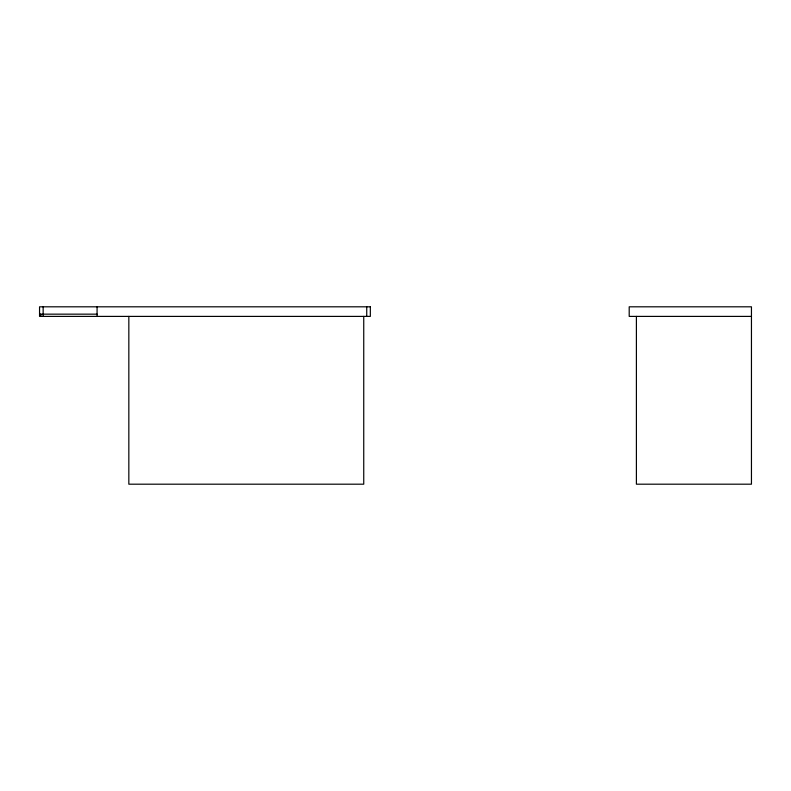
<?xml version="1.0" encoding="UTF-8"?>
<svg xmlns="http://www.w3.org/2000/svg" width="791" height="791" viewBox="0 0 791 791"><rect width="100%" height="100%" fill="white"/><g stroke="black" fill="none" stroke-linecap="round" stroke-linejoin="round"><path stroke-width="1.19" d="M39.669 314.156L97.075 314.156M40.954 316.4L40.608 314.156M751.45 316.4L629.201 316.4L629.201 306.809L751.45 306.809L751.45 484.191L636.399 484.191L636.399 316.4M366.737 306.809L366.737 316.4M363.741 316.4L363.741 484.191L128.834 484.191L128.834 316.4M97.075 306.809L97.075 316.4M43.149 306.809L43.149 316.4M370.336 306.809L39.55 306.809L39.55 316.4L370.336 316.4L370.336 306.809"/></g></svg>
